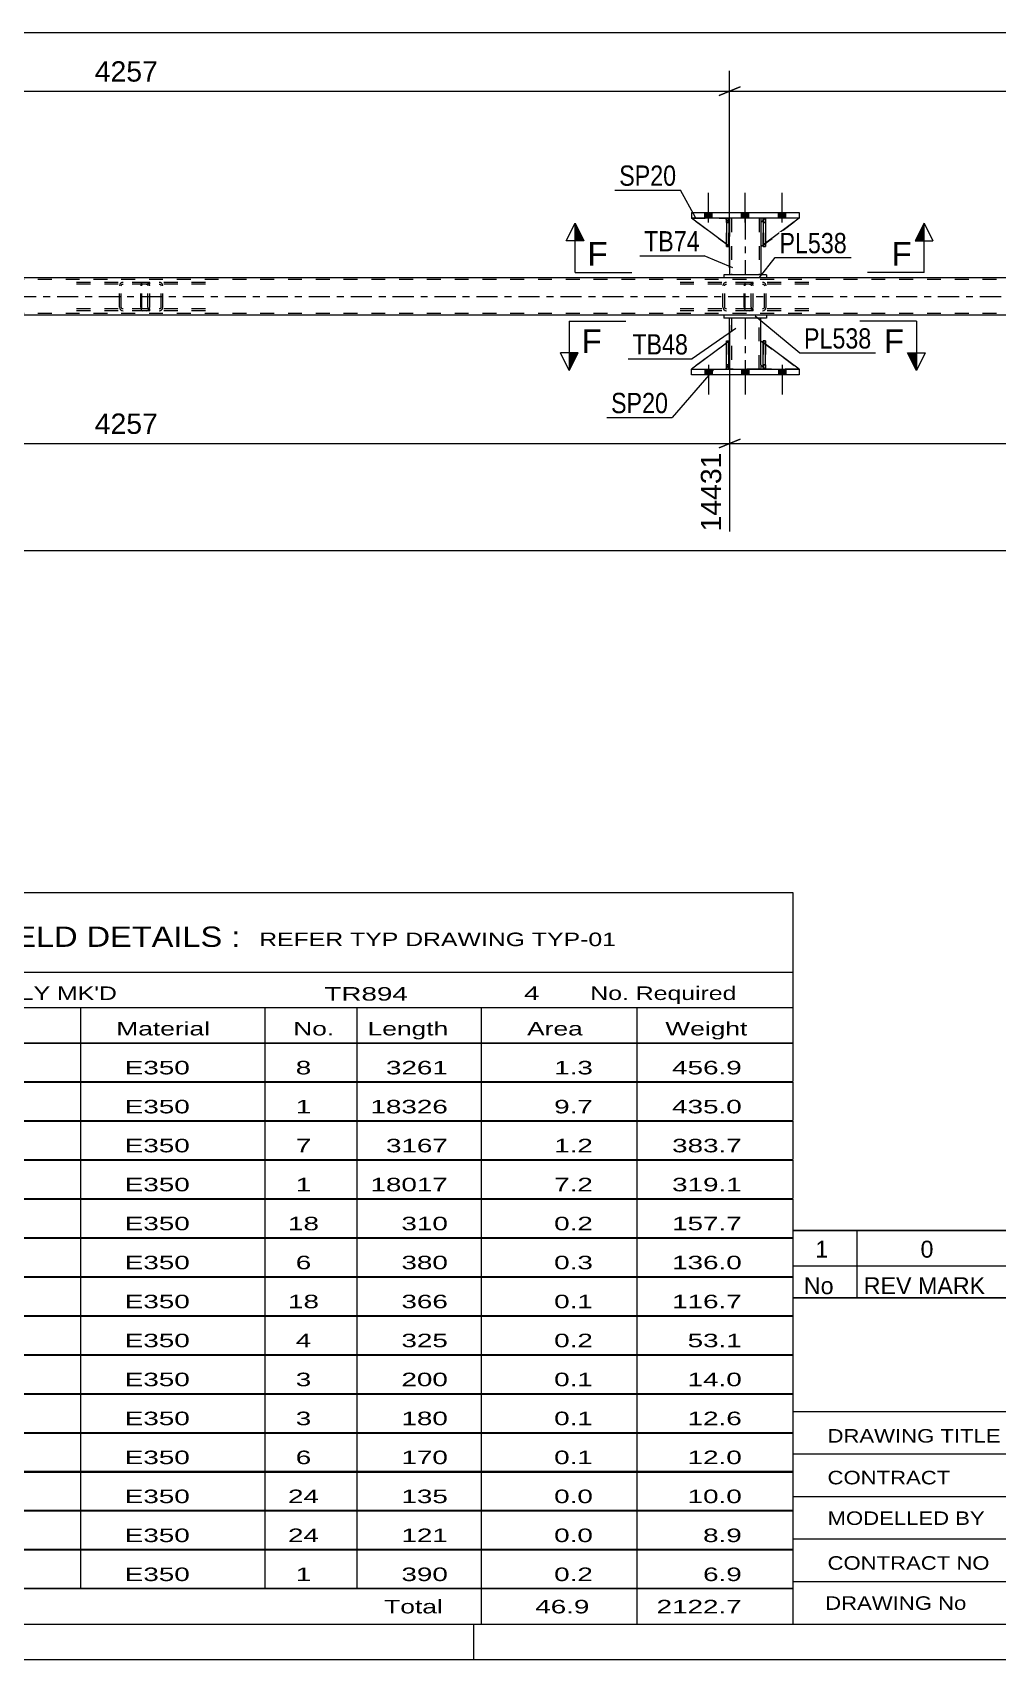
# Model space of a CAD drawing. Header units: millimetres. Extents: x -47 to 794, y -421 to 173.
# Drawn here: x 521.2 to 657.4, y -420.6 to -191 of the extents above; entities that cross this region are included whole.
import ezdxf

# ---------------------------------------------------------------- set-up
doc = ezdxf.new("R2010")
doc.units = ezdxf.units.MM
doc.linetypes.add('DXK_LINE_DOT2', pattern=[3.9198, 1.9599, -1.9599])
doc.linetypes.add('DXK_LINE_DOT3', pattern=[5.9187, 2.979, -0.9799, 0.9799, -0.9799])
doc.styles.add('Arial', font='arial.ttf', dxfattribs={"height": 0.2})
doc.styles.add('Arial Narrow', font='ARIALN.TTF', dxfattribs={"height": 0.2})

# ---------------------------------------------------------------- blocks, each defined once
blk = doc.blocks.new('Unknown-203724041-1113')
at = {"color": 5, "linetype": 'Continuous'}
for p, q in [((-42.49, -415.6), (788.51, -415.6)), ((583.51, -420.6), (583.51, -415.6)), ((-47.49, -420.6), (793.51, -420.6))]:
    blk.add_line(p, q, dxfattribs=at)
blk = doc.blocks.new('Bolt-203724041-5263 - 5261')
at = {"linetype": 'Continuous'}
for points in [[(616.07, -239.31), (617.11, -239.31), (617.11, -238.51), (616.07, -238.51)], [(616.07, -239.31), (617.11, -239.31), (617.11, -238.51), (616.07, -238.51)], [(616.07, -239.31), (617.11, -239.31), (617.11, -238.51), (616.07, -238.51)], [(621.27, -239.31), (622.31, -239.31), (622.31, -238.51), (621.27, -238.51)], [(621.27, -239.31), (622.31, -239.31), (622.31, -238.51), (621.27, -238.51)], [(626.47, -239.31), (627.51, -239.31), (627.51, -238.51), (626.47, -238.51)], [(626.47, -239.31), (627.51, -239.31), (627.51, -238.51), (626.47, -238.51)], [(626.47, -239.31), (627.51, -239.31), (627.51, -238.51), (626.47, -238.51)]]:
    blk.add_hatch(color=1, dxfattribs=at).paths.add_polyline_path(points)
at = {"color": 1, "linetype": 'Continuous'}
for p, q in [((616.07, -238.51), (616.07, -239.31)), ((616.07, -238.51), (616.07, -239.31)), ((616.07, -238.51), (616.07, -239.31)), ((616.59, -237.91), (616.59, -242.11)), ((616.59, -237.91), (616.59, -242.11)), ((616.59, -237.91), (616.59, -242.11)), ((617.11, -238.51), (617.11, -239.31)), ((617.11, -238.51), (617.11, -239.31)), ((617.11, -238.51), (617.11, -239.31)), ((621.27, -238.51), (621.27, -239.31)), ((621.27, -238.51), (621.27, -239.31)), ((621.79, -237.91), (621.79, -242.11)), ((621.79, -237.91), (621.79, -242.11)), ((622.31, -238.51), (622.31, -239.31)), ((622.31, -238.51), (622.31, -239.31)), ((626.47, -238.51), (626.47, -239.31)), ((626.47, -238.51), (626.47, -239.31)), ((626.47, -238.51), (626.47, -239.31)), ((626.99, -237.91), (626.99, -242.11)), ((626.99, -237.91), (626.99, -242.11)), ((626.99, -237.91), (626.99, -242.11)), ((627.51, -238.51), (627.51, -239.31)), ((627.51, -238.51), (627.51, -239.31)), ((627.51, -238.51), (627.51, -239.31))]:
    blk.add_line(p, q, dxfattribs=at)
blk = doc.blocks.new('Part-203724041-5376 - 5261')
at = {"color": 2, "linetype": 'Continuous'}
for p, q in [((619.59, -234.51), (619.59, -231.31)), ((623.99, -234.51), (623.99, -231.31)), ((619.59, -238.51), (619.59, -237.91)), ((623.99, -237.91), (623.99, -238.51))]:
    blk.add_line(p, q, dxfattribs=at)
at = {"color": 7, "linetype": 'DXK_LINE_DOT2'}
for p, q in [((623.99, -231.31), (619.59, -231.31)), ((619.83, -231.31), (619.83, -238.51)), ((623.75, -238.51), (623.75, -231.31)), ((619.59, -237.91), (619.59, -234.51)), ((623.99, -237.91), (623.99, -234.51)), ((623.99, -238.51), (619.59, -238.51))]:
    blk.add_line(p, q, dxfattribs=at)
at = {"color": 7, "linetype": 'DXK_LINE_DOT3'}
blk.add_line((621.79, -231.31), (621.79, -238.51), dxfattribs=at)
blk = doc.blocks.new('Part-203724041-5428 - 5261')
at = {"color": 7, "linetype": 'DXK_LINE_DOT2'}
for p, q in [((624.66, -234.51), (624.34, -234.51)), ((624.34, -237.91), (624.34, -234.51)), ((624.34, -234.51), (624.34, -238.51)), ((624.66, -234.51), (624.66, -237.91)), ((624.66, -238.51), (624.66, -234.51)), ((624.66, -237.91), (624.34, -237.91)), ((624.34, -238.51), (624.34, -237.91)), ((624.66, -238.51), (624.34, -238.51)), ((624.66, -237.91), (624.66, -238.51)), ((624.66, -238.51), (624.66, -238.51))]:
    blk.add_line(p, q, dxfattribs=at)
blk = doc.blocks.new('Part-203724041-5377 - 5261')
at = {"color": 2, "linetype": 'Continuous'}
for p, q in [((619.14, -238.51), (619.14, -234.51)), ((619.14, -234.51), (619.46, -234.51)), ((619.46, -238.51), (619.46, -234.51)), ((619.14, -238.51), (619.14, -238.51)), ((619.46, -238.51), (619.14, -238.51))]:
    blk.add_line(p, q, dxfattribs=at)
at = {"color": 7, "linetype": 'DXK_LINE_DOT2'}
for p, q in [((619.14, -234.51), (619.14, -237.91)), ((619.46, -237.91), (619.46, -234.51)), ((619.14, -237.91), (619.14, -238.51)), ((619.14, -237.91), (619.46, -237.91)), ((619.14, -238.51), (619.14, -238.51)), ((619.14, -238.51), (619.14, -238.51)), ((619.46, -238.51), (619.46, -237.91)), ((619.46, -238.51), (619.46, -238.51))]:
    blk.add_line(p, q, dxfattribs=at)
blk = doc.blocks.new('Part-203724041-5502 - 5261')
at = {"color": 7, "linetype": 'DXK_LINE_DOT2'}
for p, q in [((624.34, -217.83), (624.34, -217.23)), ((624.34, -217.23), (624.34, -217.23)), ((624.34, -217.23), (624.34, -221.23)), ((624.34, -217.23), (624.66, -217.23)), ((624.34, -221.23), (624.34, -217.83)), ((624.34, -217.83), (624.66, -217.83)), ((624.66, -217.23), (624.66, -217.83)), ((624.66, -221.23), (624.66, -217.23)), ((624.66, -217.83), (624.66, -221.23)), ((624.34, -221.23), (624.66, -221.23))]:
    blk.add_line(p, q, dxfattribs=at)
blk = doc.blocks.new('Part-203724041-5378 - 5261')
at = {"color": 2, "linetype": 'Continuous'}
for p, q in [((624.34, -238.51), (624.34, -234.51)), ((624.34, -234.51), (624.66, -234.51)), ((624.66, -238.51), (624.66, -234.51)), ((624.34, -238.51), (624.34, -238.51)), ((624.66, -238.51), (624.34, -238.51))]:
    blk.add_line(p, q, dxfattribs=at)
at = {"color": 7, "linetype": 'DXK_LINE_DOT2'}
for p, q in [((624.34, -234.51), (624.34, -237.91)), ((624.66, -237.91), (624.66, -234.51)), ((624.34, -237.91), (624.34, -238.51)), ((624.34, -237.91), (624.66, -237.91)), ((624.34, -238.51), (624.34, -238.51)), ((624.34, -238.51), (624.34, -238.51)), ((624.66, -238.51), (624.66, -237.91)), ((624.66, -238.51), (624.66, -238.51))]:
    blk.add_line(p, q, dxfattribs=at)
blk = doc.blocks.new('Part-203724041-5397 - 5261')
at = {"color": 2, "linetype": 'Continuous'}
for p, q in [((614.19, -216.43), (614.19, -217.23)), ((614.19, -216.43), (629.39, -216.43)), ((629.39, -217.23), (614.19, -217.23)), ((629.39, -216.43), (629.39, -217.23))]:
    blk.add_line(p, q, dxfattribs=at)
blk = doc.blocks.new('Part-203724041-5450 - 5261')
at = {"color": 7, "linetype": 'DXK_LINE_DOT2'}
for p, q in [((619.59, -234.51), (614.19, -238.51)), ((619.59, -237.91), (619.59, -234.51)), ((619.59, -234.51), (619.59, -237.91)), ((614.19, -238.51), (618.99, -238.51)), ((618.99, -238.51), (619.59, -237.91)), ((619.59, -237.91), (618.99, -238.51)), ((619.59, -237.91), (619.59, -237.91))]:
    blk.add_line(p, q, dxfattribs=at)
blk = doc.blocks.new('Part-203724041-5332 - 5261')
at = {"color": 7, "linetype": 'DXK_LINE_DOT2'}
for p, q in [((536.52, -226.57), (536.5, -226.75)), ((536.5, -229.79), (536.5, -226.75)), ((536.58, -226.41), (536.52, -226.57)), ((536.67, -226.31), (536.58, -226.41)), ((536.63, -226.75), (536.64, -226.66)), ((536.63, -229.79), (536.63, -226.75)), ((536.64, -226.66), (536.67, -226.58)), ((536.77, -226.27), (536.67, -226.31)), ((536.67, -226.58), (536.72, -226.53)), ((536.72, -226.53), (536.77, -226.51)), ((545.63, -226.27), (536.77, -226.27)), ((545.63, -226.51), (536.77, -226.51)), ((537.76, -226.51), (537.76, -226.27)), ((539.3, -226.31), (539.1, -226.27)), ((539.1, -226.51), (539.2, -226.53)), ((539.2, -226.53), (539.28, -226.58)), ((539.28, -226.58), (539.34, -226.66)), ((539.34, -226.66), (539.36, -226.75)), ((539.36, -229.79), (539.36, -226.75)), ((539.61, -226.75), (539.57, -226.57)), ((539.61, -229.79), (539.61, -226.75)), ((536.5, -229.79), (536.52, -229.97)), ((536.52, -229.97), (536.58, -230.13)), ((536.58, -230.13), (536.67, -230.23)), ((536.64, -229.88), (536.63, -229.79)), ((536.67, -229.96), (536.64, -229.88)), ((536.72, -230.01), (536.67, -229.96)), ((536.67, -230.23), (536.77, -230.27)), ((536.77, -230.03), (536.72, -230.01)), ((545.63, -230.03), (536.77, -230.03)), ((545.63, -230.27), (536.77, -230.27)), ((537.76, -230.27), (537.76, -230.03)), ((539.2, -230.01), (539.1, -230.03)), ((539.1, -230.27), (539.3, -230.23)), ((539.28, -229.96), (539.2, -230.01)), ((539.34, -229.88), (539.28, -229.96)), ((539.36, -229.79), (539.34, -229.88)), ((539.57, -229.97), (539.61, -229.79))]:
    blk.add_line(p, q, dxfattribs=at)
for centre, start, end in [((539.12, -226.77), 23.8494, 68.8059), ((539.12, -229.77), 291.1941, 336.1506)]:
    blk.add_arc(centre, 0.492, start, end, dxfattribs=at)
blk = doc.blocks.new('Part-203724041-5333 - 5261')
at = {"color": 7, "linetype": 'DXK_LINE_DOT2'}
for p, q in [((621.65, -226.57), (621.63, -226.75)), ((621.63, -229.79), (621.63, -226.75)), ((621.71, -226.41), (621.65, -226.57)), ((621.8, -226.31), (621.71, -226.41)), ((621.77, -226.75), (621.78, -226.66)), ((621.77, -229.79), (621.77, -226.75)), ((621.78, -226.66), (621.81, -226.58)), ((621.9, -226.27), (621.8, -226.31)), ((621.81, -226.58), (621.85, -226.53)), ((621.85, -226.53), (621.9, -226.51)), ((630.76, -226.27), (621.9, -226.27)), ((630.76, -226.51), (621.9, -226.51)), ((622.9, -226.51), (622.9, -226.27)), ((624.43, -226.31), (624.24, -226.27)), ((624.24, -226.51), (624.33, -226.53)), ((624.33, -226.53), (624.42, -226.58)), ((624.42, -226.58), (624.47, -226.66)), ((624.47, -226.66), (624.49, -226.75)), ((624.49, -229.79), (624.49, -226.75)), ((624.74, -226.75), (624.7, -226.57)), ((624.74, -229.79), (624.74, -226.75)), ((621.63, -229.79), (621.65, -229.97)), ((621.65, -229.97), (621.71, -230.13)), ((621.71, -230.13), (621.8, -230.23)), ((621.78, -229.88), (621.77, -229.79)), ((621.81, -229.96), (621.78, -229.88)), ((621.8, -230.23), (621.9, -230.27)), ((621.85, -230.01), (621.81, -229.96)), ((621.9, -230.03), (621.85, -230.01)), ((630.76, -230.03), (621.9, -230.03)), ((630.76, -230.27), (621.9, -230.27)), ((622.9, -230.27), (622.9, -230.03)), ((624.33, -230.01), (624.24, -230.03)), ((624.24, -230.27), (624.43, -230.23)), ((624.42, -229.96), (624.33, -230.01)), ((624.47, -229.88), (624.42, -229.96)), ((624.49, -229.79), (624.47, -229.88)), ((624.7, -229.97), (624.74, -229.79))]:
    blk.add_line(p, q, dxfattribs=at)
for centre, start, end in [((624.25, -226.77), 23.8494, 68.8059), ((624.25, -229.77), 291.1941, 336.1506)]:
    blk.add_arc(centre, 0.492, start, end, dxfattribs=at)
blk = doc.blocks.new('Part-203724041-5338 - 5261')
at = {"color": 7, "linetype": 'DXK_LINE_DOT2'}
for p, q in [((622.39, -226.27), (611.53, -226.27)), ((622.39, -226.51), (611.53, -226.51)), ((618.68, -226.57), (618.64, -226.75)), ((618.64, -229.79), (618.64, -226.75)), ((618.89, -226.75), (618.91, -226.66)), ((618.89, -229.79), (618.89, -226.75)), ((618.91, -226.66), (618.97, -226.58)), ((619.15, -226.27), (618.95, -226.31)), ((618.97, -226.58), (619.05, -226.53)), ((619.05, -226.53), (619.15, -226.51)), ((622.58, -226.31), (622.39, -226.27)), ((622.39, -226.51), (622.48, -226.53)), ((622.48, -226.53), (622.57, -226.58)), ((622.57, -226.58), (622.62, -226.66)), ((622.62, -226.66), (622.64, -226.75)), ((622.64, -229.79), (622.64, -226.75)), ((622.9, -226.75), (622.86, -226.57)), ((622.9, -229.79), (622.9, -226.75)), ((622.39, -230.03), (611.53, -230.03)), ((622.39, -230.27), (611.53, -230.27)), ((618.64, -229.79), (618.68, -229.97)), ((618.91, -229.88), (618.89, -229.79)), ((618.97, -229.96), (618.91, -229.88)), ((618.95, -230.23), (619.15, -230.27)), ((619.05, -230.01), (618.97, -229.96)), ((619.15, -230.03), (619.05, -230.01)), ((622.48, -230.01), (622.39, -230.03)), ((622.39, -230.27), (622.58, -230.23)), ((622.57, -229.96), (622.48, -230.01)), ((622.62, -229.88), (622.57, -229.96)), ((622.64, -229.79), (622.62, -229.88)), ((622.86, -229.97), (622.9, -229.79))]:
    blk.add_line(p, q, dxfattribs=at)
for centre, start, end in [((619.13, -226.77), 110.7583, 155.6801), ((622.4, -226.77), 24.3199, 69.2417), ((619.13, -229.77), 204.3199, 249.2417), ((622.4, -229.77), 290.7583, 335.6801)]:
    blk.add_arc(centre, 0.496, start, end, dxfattribs=at)
blk = doc.blocks.new('Part-203724041-5339 - 5261')
at = {"color": 7, "linetype": 'DXK_LINE_DOT2'}
for p, q in [((537.25, -226.27), (526.4, -226.27)), ((537.25, -226.51), (526.4, -226.51)), ((533.54, -226.57), (533.51, -226.75)), ((533.51, -229.79), (533.51, -226.75)), ((533.76, -226.75), (533.78, -226.66)), ((533.76, -229.79), (533.76, -226.75)), ((533.78, -226.66), (533.84, -226.58)), ((534.02, -226.27), (533.82, -226.31)), ((533.84, -226.58), (533.92, -226.53)), ((533.92, -226.53), (534.02, -226.51)), ((537.45, -226.31), (537.25, -226.27)), ((537.25, -226.51), (537.35, -226.53)), ((537.35, -226.53), (537.43, -226.58)), ((537.43, -226.58), (537.49, -226.66)), ((537.49, -226.66), (537.51, -226.75)), ((537.51, -229.79), (537.51, -226.75)), ((537.76, -226.75), (537.72, -226.57)), ((537.76, -229.79), (537.76, -226.75)), ((537.25, -230.03), (526.4, -230.03)), ((537.25, -230.27), (526.4, -230.27)), ((533.51, -229.79), (533.54, -229.97)), ((533.78, -229.88), (533.76, -229.79)), ((533.84, -229.96), (533.78, -229.88)), ((533.82, -230.23), (534.02, -230.27)), ((533.92, -230.01), (533.84, -229.96)), ((534.02, -230.03), (533.92, -230.01)), ((537.35, -230.01), (537.25, -230.03)), ((537.25, -230.27), (537.45, -230.23)), ((537.43, -229.96), (537.35, -230.01)), ((537.49, -229.88), (537.43, -229.96)), ((537.51, -229.79), (537.49, -229.88)), ((537.72, -229.97), (537.76, -229.79))]:
    blk.add_line(p, q, dxfattribs=at)
for centre, start, end in [((534, -226.77), 110.7583, 155.6801), ((537.27, -226.77), 24.3199, 69.2417), ((534, -229.77), 204.3199, 249.2417), ((537.27, -229.77), 290.7583, 335.6801)]:
    blk.add_arc(centre, 0.496, start, end, dxfattribs=at)
blk = doc.blocks.new('Part-203724041-5413 - 5261')
at = {"color": 2, "linetype": 'Continuous'}
for p, q in [((624.79, -230.91), (618.79, -230.91)), ((618.79, -230.91), (618.79, -231.31)), ((624.79, -231.31), (618.79, -231.31)), ((624.79, -230.91), (624.79, -231.31))]:
    blk.add_line(p, q, dxfattribs=at)
blk = doc.blocks.new('Part-203724041-5392 - 5261')
at = {"color": 2, "linetype": 'Continuous'}
for p, q in [((614.19, -239.31), (614.19, -238.51)), ((614.19, -238.51), (629.39, -238.51)), ((629.39, -238.51), (629.39, -239.31)), ((629.39, -239.31), (614.19, -239.31))]:
    blk.add_line(p, q, dxfattribs=at)
blk = doc.blocks.new('Part-203724041-5427 - 5261')
at = {"color": 7, "linetype": 'DXK_LINE_DOT2'}
for p, q in [((619.14, -234.51), (619.46, -234.51)), ((619.14, -237.91), (619.14, -234.51)), ((619.14, -234.51), (619.14, -238.51)), ((619.46, -234.51), (619.46, -237.91)), ((619.46, -238.51), (619.46, -234.6)), ((619.46, -237.91), (619.14, -237.91)), ((619.14, -238.51), (619.14, -237.91)), ((619.46, -238.51), (619.14, -238.51)), ((619.46, -237.91), (619.46, -238.51)), ((619.46, -238.51), (619.46, -238.51))]:
    blk.add_line(p, q, dxfattribs=at)
blk = doc.blocks.new('Part-203724041-5429 - 5261')
at = {"color": 2, "linetype": 'Continuous'}
for p, q in [((619.14, -234.84), (614.19, -238.51)), ((619.59, -234.51), (619.46, -234.6)), ((619.59, -237.91), (619.59, -234.51)), ((619.14, -238.36), (618.99, -238.51)), ((619.59, -237.91), (619.46, -238.04)), ((619.59, -237.91), (619.59, -237.91))]:
    blk.add_line(p, q, dxfattribs=at)
at = {"color": 7, "linetype": 'DXK_LINE_DOT2'}
for p, q in [((619.46, -234.6), (619.14, -234.84)), ((619.59, -237.91), (619.59, -234.51)), ((614.19, -238.51), (614.19, -238.51)), ((614.19, -238.51), (618.99, -238.51)), ((619.59, -237.91), (618.99, -238.51)), ((619.46, -238.04), (619.14, -238.36))]:
    blk.add_line(p, q, dxfattribs=at)
blk = doc.blocks.new('Part-203724041-5451 - 5261')
at = {"color": 2, "linetype": 'Continuous'}
for p, q in [((623.99, -237.91), (623.99, -234.51)), ((623.99, -234.51), (624.34, -234.77)), ((629.39, -238.51), (624.66, -235.01)), ((624.34, -238.26), (623.99, -237.91))]:
    blk.add_line(p, q, dxfattribs=at)
at = {"color": 7, "linetype": 'DXK_LINE_DOT2'}
for p, q in [((624.66, -235.01), (624.34, -234.77)), ((624.34, -238.26), (624.59, -238.51)), ((624.59, -238.51), (629.39, -238.51))]:
    blk.add_line(p, q, dxfattribs=at)
blk = doc.blocks.new('Part-203724041-5452 - 5261')
at = {"color": 7, "linetype": 'DXK_LINE_DOT2'}
for p, q in [((623.99, -237.91), (623.99, -234.51)), ((623.99, -234.51), (629.39, -238.51)), ((624.59, -238.51), (623.99, -237.91)), ((629.39, -238.51), (624.59, -238.51))]:
    blk.add_line(p, q, dxfattribs=at)
blk = doc.blocks.new('Part-203724041-5463 - 5261')
at = {"color": 7, "linetype": 'DXK_LINE_DOT2'}
for p, q in [((619.59, -221.23), (614.19, -217.23)), ((614.19, -217.23), (618.99, -217.23)), ((618.99, -217.23), (619.59, -217.83)), ((619.59, -217.83), (618.99, -217.23)), ((619.59, -217.83), (619.59, -221.23)), ((619.59, -217.83), (619.59, -217.83)), ((619.59, -217.83), (619.59, -221.23))]:
    blk.add_line(p, q, dxfattribs=at)
blk = doc.blocks.new('Part-203724041-5464 - 5261')
at = {"color": 2, "linetype": 'Continuous'}
for p, q in [((624.34, -217.48), (623.99, -217.83)), ((623.99, -217.83), (623.99, -221.23)), ((629.39, -217.23), (624.66, -220.73)), ((623.99, -221.23), (624.34, -220.97))]:
    blk.add_line(p, q, dxfattribs=at)
at = {"color": 7, "linetype": 'DXK_LINE_DOT2'}
for p, q in [((624.59, -217.23), (624.34, -217.48)), ((629.39, -217.23), (624.59, -217.23)), ((629.39, -217.23), (629.39, -217.23)), ((629.39, -217.23), (629.39, -217.23)), ((624.66, -220.73), (624.34, -220.97))]:
    blk.add_line(p, q, dxfattribs=at)
blk = doc.blocks.new('Part-203724041-5465 - 5261')
at = {"color": 7, "linetype": 'DXK_LINE_DOT2'}
for p, q in [((624.59, -217.23), (623.99, -217.83)), ((623.99, -221.23), (629.39, -217.23)), ((623.99, -217.83), (623.99, -221.23)), ((629.39, -217.23), (624.59, -217.23))]:
    blk.add_line(p, q, dxfattribs=at)
blk = doc.blocks.new('Part-203724041-5473 - 5261')
at = {"color": 2, "linetype": 'Continuous'}
for p, q in [((619.59, -217.23), (619.59, -217.83)), ((623.99, -217.23), (623.99, -217.83)), ((619.59, -221.23), (619.59, -225.23)), ((623.99, -221.23), (623.99, -225.23))]:
    blk.add_line(p, q, dxfattribs=at)
at = {"color": 7, "linetype": 'DXK_LINE_DOT2'}
for p, q in [((623.99, -217.23), (619.59, -217.23)), ((619.59, -217.83), (619.59, -221.23)), ((619.83, -217.23), (619.83, -225.23)), ((623.75, -217.23), (623.75, -225.23)), ((623.99, -217.83), (623.99, -221.23)), ((623.99, -225.23), (619.59, -225.23))]:
    blk.add_line(p, q, dxfattribs=at)
at = {"color": 7, "linetype": 'DXK_LINE_DOT3'}
blk.add_line((621.79, -217.23), (621.79, -225.23), dxfattribs=at)
blk = doc.blocks.new('Part-203724041-5474 - 5261')
at = {"color": 2, "linetype": 'Continuous'}
for p, q in [((619.46, -217.23), (619.14, -217.23)), ((619.14, -217.23), (619.14, -221.23)), ((619.46, -217.23), (619.46, -217.23)), ((619.46, -217.23), (619.46, -221.23)), ((619.46, -221.23), (619.14, -221.23))]:
    blk.add_line(p, q, dxfattribs=at)
at = {"color": 7, "linetype": 'DXK_LINE_DOT2'}
for p, q in [((619.14, -217.23), (619.14, -217.83)), ((619.14, -217.23), (619.14, -217.23)), ((619.46, -217.83), (619.14, -217.83)), ((619.14, -217.83), (619.14, -221.23)), ((619.46, -217.83), (619.46, -217.23)), ((619.46, -217.23), (619.46, -217.23)), ((619.46, -221.23), (619.46, -217.83))]:
    blk.add_line(p, q, dxfattribs=at)
blk = doc.blocks.new('Part-203724041-5475 - 5261')
at = {"color": 2, "linetype": 'Continuous'}
for p, q in [((624.66, -217.23), (624.34, -217.23)), ((624.34, -217.23), (624.34, -221.23)), ((624.66, -217.23), (624.66, -217.23)), ((624.66, -217.23), (624.66, -221.23)), ((624.66, -221.23), (624.34, -221.23))]:
    blk.add_line(p, q, dxfattribs=at)
at = {"color": 7, "linetype": 'DXK_LINE_DOT2'}
for p, q in [((624.34, -217.23), (624.34, -217.83)), ((624.34, -217.23), (624.34, -217.23)), ((624.66, -217.83), (624.34, -217.83)), ((624.34, -217.83), (624.34, -221.23)), ((624.66, -217.83), (624.66, -217.23)), ((624.66, -217.23), (624.66, -217.23)), ((624.66, -221.23), (624.66, -217.83))]:
    blk.add_line(p, q, dxfattribs=at)
blk = doc.blocks.new('Part-203724041-5494 - 5261')
at = {"color": 2, "linetype": 'Continuous'}
for p, q in [((618.79, -225.63), (57.11, -225.63)), ((716.03, -225.63), (624.79, -225.63)), ((618.79, -230.91), (454.52, -230.91)), ((716.03, -230.91), (624.79, -230.91))]:
    blk.add_line(p, q, dxfattribs=at)
at = {"color": 7, "linetype": 'DXK_LINE_DOT2'}
for p, q in [((716.03, -225.87), (57.11, -225.87)), ((624.79, -225.63), (618.79, -225.63)), ((716.03, -230.67), (57.11, -230.67)), ((624.79, -230.91), (618.79, -230.91))]:
    blk.add_line(p, q, dxfattribs=at)
at = {"color": 7, "linetype": 'DXK_LINE_DOT3'}
blk.add_line((57.11, -228.27), (716.03, -228.27), dxfattribs=at)
blk = doc.blocks.new('Part-203724041-5499 - 5261')
at = {"color": 2, "linetype": 'Continuous'}
for p, q in [((624.79, -225.23), (618.79, -225.23)), ((618.79, -225.23), (618.79, -225.63)), ((624.79, -225.63), (618.79, -225.63)), ((624.79, -225.23), (624.79, -225.63))]:
    blk.add_line(p, q, dxfattribs=at)
blk = doc.blocks.new('Part-203724041-5501 - 5261')
at = {"color": 7, "linetype": 'DXK_LINE_DOT2'}
for p, q in [((619.14, -217.83), (619.14, -217.23)), ((619.14, -217.23), (619.14, -217.23)), ((619.14, -217.23), (619.14, -221.23)), ((619.14, -217.23), (619.46, -217.23)), ((619.14, -221.23), (619.14, -217.83)), ((619.14, -217.83), (619.46, -217.83)), ((619.46, -217.23), (619.46, -217.83)), ((619.46, -221.23), (619.46, -217.23)), ((619.46, -217.83), (619.46, -221.23)), ((619.14, -221.23), (619.46, -221.23))]:
    blk.add_line(p, q, dxfattribs=at)
blk = doc.blocks.new('Part-203724041-5503 - 5261')
at = {"color": 2, "linetype": 'Continuous'}
for p, q in [((619.14, -220.9), (614.19, -217.23)), ((619.14, -217.38), (618.99, -217.23)), ((619.59, -217.83), (619.46, -217.7)), ((619.59, -217.83), (619.59, -217.83)), ((619.59, -221.23), (619.59, -217.83)), ((619.46, -221.14), (619.59, -221.23)), ((619.59, -221.23), (619.59, -221.23))]:
    blk.add_line(p, q, dxfattribs=at)
at = {"color": 7, "linetype": 'DXK_LINE_DOT2'}
for p, q in [((618.99, -217.23), (614.19, -217.23)), ((614.19, -217.23), (614.19, -217.23)), ((618.99, -217.23), (619.59, -217.83)), ((619.46, -217.7), (619.14, -217.38)), ((619.59, -217.83), (619.59, -221.23)), ((619.46, -221.14), (619.14, -220.9))]:
    blk.add_line(p, q, dxfattribs=at)
blk = doc.blocks.new('Bolt-203724041-5520 - 5261')
at = {"linetype": 'Continuous'}
for points in [[(617.11, -216.43), (616.07, -216.43), (616.07, -217.23), (617.11, -217.23)], [(617.11, -216.43), (616.07, -216.43), (616.07, -217.23), (617.11, -217.23)], [(617.11, -216.43), (616.07, -216.43), (616.07, -217.23), (617.11, -217.23)], [(622.31, -216.43), (621.27, -216.43), (621.27, -217.23), (622.31, -217.23)], [(622.31, -216.43), (621.27, -216.43), (621.27, -217.23), (622.31, -217.23)], [(627.51, -216.43), (626.47, -216.43), (626.47, -217.23), (627.51, -217.23)], [(627.51, -216.43), (626.47, -216.43), (626.47, -217.23), (627.51, -217.23)], [(627.51, -216.43), (626.47, -216.43), (626.47, -217.23), (627.51, -217.23)]]:
    blk.add_hatch(color=1, dxfattribs=at).paths.add_polyline_path(points)
at = {"color": 1, "linetype": 'Continuous'}
for p, q in [((616.59, -217.83), (616.59, -213.63)), ((616.59, -217.83), (616.59, -213.63)), ((616.59, -217.83), (616.59, -213.63)), ((621.79, -217.83), (621.79, -213.63)), ((621.79, -217.83), (621.79, -213.63)), ((626.99, -217.83), (626.99, -213.63)), ((626.99, -217.83), (626.99, -213.63)), ((626.99, -217.83), (626.99, -213.63)), ((616.07, -217.23), (616.07, -216.43)), ((616.07, -217.23), (616.07, -216.43)), ((616.07, -217.23), (616.07, -216.43)), ((617.11, -217.23), (617.11, -216.43)), ((617.11, -217.23), (617.11, -216.43)), ((617.11, -217.23), (617.11, -216.43)), ((621.27, -217.23), (621.27, -216.43)), ((621.27, -217.23), (621.27, -216.43)), ((622.31, -217.23), (622.31, -216.43)), ((622.31, -217.23), (622.31, -216.43)), ((626.47, -217.23), (626.47, -216.43)), ((626.47, -217.23), (626.47, -216.43)), ((626.47, -217.23), (626.47, -216.43)), ((627.51, -217.23), (627.51, -216.43)), ((627.51, -217.23), (627.51, -216.43)), ((627.51, -217.23), (627.51, -216.43))]:
    blk.add_line(p, q, dxfattribs=at)
blk = doc.blocks.new('StraightDimension-203724041-5585 - 5261')
at = {"color": 7, "linetype": 'Continuous'}
for p, q in [((619.59, -224.23), (619.59, -196.44)), ((724.65, -224.63), (724.65, -196.44)), ((621.09, -198.69), (618.09, -199.89)), ((619.59, -199.29), (724.65, -199.29)), ((723.15, -199.89), (726.15, -198.69))]:
    blk.add_line(p, q, dxfattribs=at)
at = {"color": 0}
blk.add_wipeout([(677.17, -198.54), (677.17, -194.34), (667.07, -194.34), (667.07, -198.54)], dxfattribs=at)
at = {"color": 3, "style": 'Arial'}
blk.add_text('3896', height=2.865, dxfattribs=at).set_placement((667.67, -197.94))
blk = doc.blocks.new('StraightDimension-203724041-5595 - 5261')
at = {"color": 7, "linetype": 'Continuous'}
for p, q in [((619.59, -224.23), (619.59, -196.44)), ((449.32, -199.29), (619.59, -199.29)), ((618.09, -199.89), (621.09, -198.69))]:
    blk.add_line(p, q, dxfattribs=at)
at = {"color": 0}
blk.add_wipeout([(539.5, -198.54), (539.5, -194.34), (529.41, -194.34), (529.41, -198.54)], dxfattribs=at)
at = {"color": 3, "style": 'Arial'}
blk.add_text('4257', height=2.865, dxfattribs=at).set_placement((530.01, -197.94))
blk = doc.blocks.new('StraightDimension-203724041-5629 - 5261')
at = {"color": 7, "linetype": 'Continuous'}
for p, q in [((619.59, -232.31), (619.59, -261.42)), ((724.65, -231.89), (724.65, -261.42)), ((621.09, -248.4), (618.09, -249.6)), ((619.59, -249), (724.65, -249)), ((723.15, -249.6), (726.15, -248.4))]:
    blk.add_line(p, q, dxfattribs=at)
at = {"color": 0}
blk.add_wipeout([(677.17, -248.25), (677.17, -244.05), (667.07, -244.05), (667.07, -248.25)], dxfattribs=at)
at = {"color": 0, "linetype": 'Continuous'}
blk.add_wipeout([(724.05, -249.7), (719.85, -249.7), (719.85, -262.02), (724.05, -262.02)], dxfattribs=at)
at = {"color": 3, "style": 'Arial'}
blk.add_text('3896', height=2.865, dxfattribs=at).set_placement((667.67, -247.65))
at = {"color": 3, "linetype": 'Continuous', "style": 'Arial'}
blk.add_text('18326', height=2.865, rotation=90.0002, dxfattribs=at).set_placement((723.45, -261.42))
blk = doc.blocks.new('StraightDimension-203724041-5642 - 5261')
at = {"color": 7, "linetype": 'Continuous'}
for p, q in [((619.59, -232.31), (619.59, -261.42)), ((449.32, -249), (619.59, -249)), ((618.09, -249.6), (621.09, -248.4))]:
    blk.add_line(p, q, dxfattribs=at)
at = {"color": 0}
blk.add_wipeout([(539.5, -248.25), (539.5, -244.05), (529.41, -244.05), (529.41, -248.25)], dxfattribs=at)
at = {"color": 0, "linetype": 'Continuous'}
blk.add_wipeout([(618.99, -249.7), (614.79, -249.7), (614.79, -262.02), (618.99, -262.02)], dxfattribs=at)
at = {"color": 3, "style": 'Arial'}
blk.add_text('4257', height=2.865, dxfattribs=at).set_placement((530.01, -247.65))
at = {"color": 3, "linetype": 'Continuous', "style": 'Arial'}
blk.add_text('14431', height=2.865, rotation=90.0002, dxfattribs=at).set_placement((618.39, -261.42))
blk = doc.blocks.new('StraightDimension-203724041-5733 - 5261')
at = {"color": 7, "linetype": 'Continuous'}
blk.add_line((48.49, -264.1), (725.29, -264.1), dxfattribs=at)
blk = doc.blocks.new('StraightDimension-203724041-9757 - 5261')
at = {"color": 7, "linetype": 'Continuous'}
blk.add_line((48.49, -191.02), (724.65, -191.02), dxfattribs=at)
blk = doc.blocks.new('Unknown-203724041-12049')
at = {"color": 7, "linetype": 'Continuous'}
for p, q in [((628.51, -369.55), (628.51, -415.6)), ((628.51, -369.55), (788.51, -369.55)), ((628.51, -385.6), (788.51, -385.6)), ((628.51, -391.6), (788.51, -391.6)), ((628.51, -397.6), (788.51, -397.6)), ((628.51, -403.6), (788.51, -403.6)), ((628.51, -409.6), (770.51, -409.6)), ((628.51, -415.6), (788.51, -415.6))]:
    blk.add_line(p, q, dxfattribs=at)
at = {"color": 7, "style": 'Arial Narrow', "width": 1.425378}
for s, height, p in [('DRAWING TITLE', 1.9089, (633.4, -390)), ('CONTRACT', 1.909, (633.4, -395.89)), ('MODELLED BY', 1.9089, (633.4, -401.62)), ('CONTRACT NO', 1.9089, (633.4, -407.94)), ('DRAWING No', 1.909, (633.07, -413.6))]:
    blk.add_text(s, height=height, dxfattribs=at).set_placement(p)
blk = doc.blocks.new('Unknown-203724041-12050')
at = {"color": 7, "linetype": 'Continuous'}
for p, q in [((468.51, -312.35), (628.51, -312.35)), ((628.51, -312.35), (628.51, -323.6)), ((468.51, -323.6), (628.51, -323.6)), ((628.51, -323.6), (628.51, -328.6)), ((468.51, -328.6), (628.51, -328.6)), ((528.01, -328.6), (528.01, -333.6)), ((554.01, -328.6), (554.01, -333.6)), ((567.01, -328.6), (567.01, -333.6)), ((584.51, -328.6), (584.51, -333.6)), ((606.51, -328.6), (606.51, -333.6)), ((628.51, -328.6), (628.51, -333.6)), ((468.51, -333.6), (628.51, -333.6)), ((468.51, -333.65), (628.51, -333.65)), ((528.01, -333.6), (528.01, -339.1)), ((554.01, -333.6), (554.01, -339.1)), ((567.01, -333.6), (567.01, -339.1)), ((584.51, -333.6), (584.51, -339.1)), ((606.51, -333.6), (606.51, -339.1)), ((628.51, -333.65), (628.51, -339.05)), ((468.51, -339.05), (628.51, -339.05)), ((468.51, -339.15), (628.51, -339.15)), ((528.01, -339.1), (528.01, -344.6)), ((554.01, -339.1), (554.01, -344.6)), ((567.01, -339.1), (567.01, -344.6)), ((584.51, -339.1), (584.51, -344.6)), ((606.51, -339.1), (606.51, -344.6)), ((628.51, -339.15), (628.51, -344.55)), ((468.51, -344.55), (628.51, -344.55)), ((468.51, -344.65), (628.51, -344.65)), ((528.01, -344.6), (528.01, -350.1)), ((554.01, -344.6), (554.01, -350.1)), ((567.01, -344.6), (567.01, -350.1)), ((584.51, -344.6), (584.51, -350.1)), ((606.51, -344.6), (606.51, -350.1)), ((628.51, -344.65), (628.51, -350.05)), ((468.51, -350.05), (628.51, -350.05)), ((468.51, -350.15), (628.51, -350.15)), ((528.01, -350.1), (528.01, -355.6)), ((554.01, -350.1), (554.01, -355.6)), ((567.01, -350.1), (567.01, -355.6)), ((584.51, -350.1), (584.51, -355.6)), ((606.51, -350.1), (606.51, -355.6)), ((628.51, -350.15), (628.51, -355.55)), ((468.51, -355.55), (628.51, -355.55)), ((468.51, -355.65), (628.51, -355.65)), ((528.01, -355.6), (528.01, -361.1)), ((554.01, -355.6), (554.01, -361.1)), ((567.01, -355.6), (567.01, -361.1)), ((584.51, -355.6), (584.51, -361.1)), ((606.51, -355.6), (606.51, -361.1)), ((628.51, -355.65), (628.51, -361.05)), ((468.51, -361.05), (628.51, -361.05)), ((468.51, -361.15), (628.51, -361.15)), ((528.01, -361.1), (528.01, -366.6)), ((554.01, -361.1), (554.01, -366.6)), ((567.01, -361.1), (567.01, -366.6)), ((584.51, -361.1), (584.51, -366.6)), ((606.51, -361.1), (606.51, -366.6)), ((628.51, -361.15), (628.51, -366.55)), ((468.51, -366.55), (628.51, -366.55)), ((468.51, -366.65), (628.51, -366.65)), ((528.01, -366.6), (528.01, -372.1)), ((554.01, -366.6), (554.01, -372.1)), ((567.01, -366.6), (567.01, -372.1)), ((584.51, -366.6), (584.51, -372.1)), ((606.51, -366.6), (606.51, -372.1)), ((628.51, -366.65), (628.51, -372.05)), ((468.51, -372.05), (628.51, -372.05)), ((468.51, -372.15), (628.51, -372.15)), ((528.01, -372.1), (528.01, -377.6)), ((554.01, -372.1), (554.01, -377.6)), ((567.01, -372.1), (567.01, -377.6)), ((584.51, -372.1), (584.51, -377.6)), ((606.51, -372.1), (606.51, -377.6)), ((628.51, -372.15), (628.51, -377.55)), ((468.51, -377.55), (628.51, -377.55)), ((468.51, -377.65), (628.51, -377.65)), ((528.01, -377.6), (528.01, -383.1)), ((554.01, -377.6), (554.01, -383.1)), ((567.01, -377.6), (567.01, -383.1)), ((584.51, -377.6), (584.51, -383.1)), ((606.51, -377.6), (606.51, -383.1)), ((628.51, -377.65), (628.51, -383.05)), ((468.51, -383.05), (628.51, -383.05)), ((468.51, -383.15), (628.51, -383.15)), ((528.01, -383.1), (528.01, -388.6)), ((554.01, -383.1), (554.01, -388.6)), ((567.01, -383.1), (567.01, -388.6)), ((584.51, -383.1), (584.51, -388.6)), ((606.51, -383.1), (606.51, -388.6)), ((628.51, -383.15), (628.51, -388.55)), ((468.51, -388.55), (628.51, -388.55)), ((468.51, -388.65), (628.51, -388.65)), ((528.01, -388.6), (528.01, -394.1)), ((554.01, -388.6), (554.01, -394.1)), ((567.01, -388.6), (567.01, -394.1)), ((584.51, -388.6), (584.51, -394.1)), ((606.51, -388.6), (606.51, -394.1)), ((628.51, -388.65), (628.51, -394.05)), ((468.51, -394.05), (628.51, -394.05)), ((468.51, -394.15), (628.51, -394.15)), ((528.01, -394.1), (528.01, -399.6)), ((554.01, -394.1), (554.01, -399.6)), ((567.01, -394.1), (567.01, -399.6)), ((584.51, -394.1), (584.51, -399.6)), ((606.51, -394.1), (606.51, -399.6)), ((628.51, -394.15), (628.51, -399.55)), ((468.51, -399.55), (628.51, -399.55)), ((468.51, -399.65), (628.51, -399.65)), ((528.01, -399.6), (528.01, -405.1)), ((554.01, -399.6), (554.01, -405.1)), ((567.01, -399.6), (567.01, -405.1)), ((584.51, -399.6), (584.51, -405.1)), ((606.51, -399.6), (606.51, -405.1)), ((628.51, -399.65), (628.51, -405.05)), ((468.51, -405.05), (628.51, -405.05)), ((468.51, -405.15), (628.51, -405.15)), ((528.01, -405.1), (528.01, -410.6)), ((554.01, -405.1), (554.01, -410.6)), ((567.01, -405.1), (567.01, -410.6)), ((584.51, -405.1), (584.51, -410.6)), ((606.51, -405.1), (606.51, -410.6)), ((628.51, -405.15), (628.51, -410.55)), ((468.51, -410.55), (628.51, -410.55)), ((468.51, -410.6), (628.51, -410.6)), ((584.51, -410.6), (584.51, -415.6)), ((606.51, -410.6), (606.51, -415.6)), ((628.51, -410.6), (628.51, -415.6)), ((468.51, -415.6), (628.51, -415.6))]:
    blk.add_line(p, q, dxfattribs=at)
at = {"color": 7, "style": 'Arial Narrow'}
for s, height, width, p in [('GENERAL NOTES & WELD DETAILS :', 2.8633, 1.4, (469.67, -320.04)), ('REFER TYP DRAWING TYP-01', 1.9089, 1.6, (553.21, -319.94)), ("MATERIAL LIST FOR ASSEMBLY MK'D", 1.9089, 1.6, (469.67, -327.54)), ('TR894', 1.909, 1.794707, (562.41, -327.63)), ('4', 1.91, 1.794707, (590.59, -327.54)), ('No. Required', 1.9089, 1.6, (599.93, -327.54)), ('Material', 1.909, 1.7, (533.05, -332.54)), ('Length', 1.909, 1.7, (568.51, -332.54)), ('Weight', 1.909, 1.7, (610.51, -332.54)), ('No.', 1.909, 1.7, (558.01, -332.54)), ('Area', 1.909, 1.7, (591.01, -332.54))]:
    blk.add_text(s, height=height, dxfattribs=dict(at, width=width)).set_placement(p)
at = {"color": 7, "linetype": 'Continuous', "style": 'Arial Narrow'}
for s, height, width, p in [('E350', 1.909, 1.794707, (534.25, -338.04)), ('8', 1.91, 1.794707, (558.37, -338.04)), ('3261', 1.909, 1.794707, (571.1, -338.04)), ('1.3', 1.909, 1.794707, (594.83, -338.04)), ('456.9', 1.909, 1.794707, (611.47, -338.04)), ('E350', 1.909, 1.794707, (534.25, -343.54)), ('1', 1.91, 1.794707, (558.37, -343.54)), ('18326', 1.909, 1.794707, (568.91, -343.54)), ('9.7', 1.909, 1.794707, (594.83, -343.54)), ('435.0', 1.909, 1.794707, (611.47, -343.54)), ('E350', 1.909, 1.794707, (534.25, -349.04)), ('7', 1.91, 1.794707, (558.37, -349.04)), ('3167', 1.909, 1.794707, (571.1, -349.04)), ('1.2', 1.909, 1.794707, (594.83, -349.04)), ('383.7', 1.909, 1.794707, (611.47, -349.04)), ('E350', 1.909, 1.794707, (534.25, -354.54)), ('1', 1.91, 1.794707, (558.37, -354.54)), ('18017', 1.909, 1.794707, (568.91, -354.54)), ('7.2', 1.909, 1.794707, (594.83, -354.54)), ('319.1', 1.909, 1.794707, (611.47, -354.54)), ('E350', 1.909, 1.794707, (534.25, -360.04)), ('18', 1.909, 1.794707, (557.28, -360.04)), ('310', 1.909, 1.794707, (573.28, -360.04)), ('0.2', 1.909, 1.794707, (594.83, -360.04)), ('157.7', 1.909, 1.794707, (611.47, -360.04)), ('E350', 1.909, 1.794707, (534.25, -365.54)), ('6', 1.91, 1.794707, (558.37, -365.54)), ('380', 1.909, 1.794707, (573.28, -365.54)), ('0.3', 1.909, 1.794707, (594.83, -365.54)), ('136.0', 1.909, 1.794707, (611.47, -365.54)), ('E350', 1.909, 1.794707, (534.25, -371.04)), ('18', 1.909, 1.794707, (557.28, -371.04)), ('366', 1.909, 1.794707, (573.28, -371.04)), ('0.1', 1.909, 1.794707, (594.83, -371.04)), ('116.7', 1.909, 1.794707, (611.47, -371.04)), ('E350', 1.909, 1.794707, (534.25, -376.54)), ('4', 1.91, 1.794707, (558.37, -376.54)), ('325', 1.909, 1.794707, (573.28, -376.54)), ('0.2', 1.909, 1.794707, (594.83, -376.54)), ('53.1', 1.909, 1.794707, (613.66, -376.54)), ('E350', 1.909, 1.794707, (534.25, -382.04)), ('3', 1.91, 1.794707, (558.37, -382.04)), ('200', 1.909, 1.794707, (573.28, -382.04)), ('0.1', 1.909, 1.794707, (594.83, -382.04)), ('14.0', 1.909, 1.794707, (613.66, -382.04)), ('E350', 1.909, 1.794707, (534.25, -387.54)), ('3', 1.91, 1.794707, (558.37, -387.54)), ('180', 1.909, 1.794707, (573.28, -387.54)), ('0.1', 1.909, 1.794707, (594.83, -387.54)), ('12.6', 1.909, 1.794707, (613.66, -387.54)), ('E350', 1.909, 1.794707, (534.25, -393.04)), ('6', 1.91, 1.794707, (558.37, -393.04)), ('170', 1.909, 1.794707, (573.28, -393.04)), ('0.1', 1.909, 1.794707, (594.83, -393.04)), ('12.0', 1.909, 1.794707, (613.66, -393.04)), ('E350', 1.909, 1.794707, (534.25, -398.54)), ('24', 1.909, 1.794707, (557.28, -398.54)), ('135', 1.909, 1.794707, (573.28, -398.54)), ('0.0', 1.909, 1.794707, (594.83, -398.54)), ('10.0', 1.909, 1.794707, (613.66, -398.54)), ('E350', 1.909, 1.794707, (534.25, -404.04)), ('24', 1.909, 1.794707, (557.28, -404.04)), ('121', 1.909, 1.794707, (573.28, -404.04)), ('0.0', 1.909, 1.794707, (594.83, -404.04)), ('8.9', 1.909, 1.794707, (615.84, -404.04)), ('E350', 1.909, 1.794707, (534.25, -409.54)), ('1', 1.91, 1.794707, (558.37, -409.54)), ('390', 1.909, 1.794707, (573.28, -409.54)), ('0.2', 1.909, 1.794707, (594.83, -409.54)), ('6.9', 1.909, 1.794707, (615.84, -409.54)), ('Total', 1.909, 1.7, (570.85, -414.1)), ('46.9', 1.909, 1.794707, (592.16, -414.1)), ('2122.7', 1.909, 1.794707, (609.28, -414.1))]:
    blk.add_text(s, height=height, dxfattribs=dict(at, width=width)).set_placement(p)
blk = doc.blocks.new('Unknown-203724041-12052')
at = {"color": 7, "linetype": 'Continuous'}
for p, q in [((628.51, -360.05), (788.51, -360.05)), ((788.51, -360.05), (628.51, -360.05)), ((628.51, -360.05), (628.51, -365.05)), ((637.51, -360.05), (637.51, -365.05)), ((628.51, -365.05), (788.51, -365.05)), ((628.51, -365.05), (628.51, -369.55)), ((628.51, -365.05), (788.51, -365.05)), ((637.51, -365.05), (637.51, -369.55)), ((788.51, -369.55), (628.51, -369.55))]:
    blk.add_line(p, q, dxfattribs=at)
at = {"color": 7, "linetype": 'Continuous', "style": 'Arial Narrow'}
for s, height, width, p in [('1', 2.39, 1.196471, (631.67, -363.9)), ('0', 2.39, 1.196471, (646.52, -363.9)), ('No', 2.386, 1.2, (630.06, -369.05)), ('REV MARK', 2.386, 1.2, (638.51, -369.05))]:
    blk.add_text(s, height=height, dxfattribs=dict(at, width=width)).set_placement(p)
blk = doc.blocks.new('Mark-203724041-5372 - 5261')
at = {"color": 0}
blk.add_wipeout([(613.71, -236.45), (613.71, -233.45), (605.86, -233.45), (605.86, -236.45)], dxfattribs=at)
blk.add_wipeout([(613.71, -236.45), (613.71, -233.45), (605.86, -233.45), (605.86, -236.45)], dxfattribs=at)
at = {"color": 30, "linetype": 'Continuous'}
for p in [(620.48, -232.76), (605.26, -237.05)]:
    blk.add_line(p, (614.31, -237.05), dxfattribs=at)
at = {"color": 3, "style": 'Arial Narrow'}
blk.add_text('TB48', height=2.863, dxfattribs=at).set_placement((605.86, -236.45))
blk = doc.blocks.new('Mark-203724041-5393 - 5261')
at = {"color": 0}
blk.add_wipeout([(612.05, -212.64), (612.05, -209.64), (604.01, -209.64), (604.01, -212.64)], dxfattribs=at)
blk.add_wipeout([(612.05, -212.64), (612.05, -209.64), (604.01, -209.64), (604.01, -212.64)], dxfattribs=at)
at = {"color": 30, "linetype": 'Continuous'}
for p in [(603.41, -213.24), (614.75, -217.12)]:
    blk.add_line(p, (612.65, -213.24), dxfattribs=at)
at = {"color": 3, "style": 'Arial Narrow'}
blk.add_text('SP20', height=2.863, dxfattribs=at).set_placement((604.01, -212.64))
blk = doc.blocks.new('Mark-203724041-5409 - 5261')
at = {"color": 0}
blk.add_wipeout([(639.59, -235.61), (639.59, -232.61), (630.08, -232.61), (630.08, -235.61)], dxfattribs=at)
blk.add_wipeout([(639.59, -235.61), (639.59, -232.61), (630.08, -232.61), (630.08, -235.61)], dxfattribs=at)
at = {"color": 30, "linetype": 'Continuous'}
for p, q in [((623.21, -231), (629.48, -236.21)), ((629.48, -236.21), (640.19, -236.21))]:
    blk.add_line(p, q, dxfattribs=at)
at = {"color": 3, "style": 'Arial Narrow'}
blk.add_text('PL538', height=2.863, dxfattribs=at).set_placement((630.08, -235.61))
blk = doc.blocks.new('Mark-203724041-5388 - 5261')
at = {"color": 0}
blk.add_wipeout([(610.9, -244.73), (610.9, -241.73), (602.86, -241.73), (602.86, -244.73)], dxfattribs=at)
blk.add_wipeout([(610.9, -244.73), (610.9, -241.73), (602.86, -241.73), (602.86, -244.73)], dxfattribs=at)
at = {"color": 30, "linetype": 'Continuous'}
for p in [(617.24, -238.68), (602.26, -245.33)]:
    blk.add_line(p, (611.5, -245.33), dxfattribs=at)
at = {"color": 3, "style": 'Arial Narrow'}
blk.add_text('SP20', height=2.863, dxfattribs=at).set_placement((602.86, -244.73))
blk = doc.blocks.new('Mark-203724041-5469 - 5261')
at = {"color": 0}
blk.add_wipeout([(615.37, -221.91), (615.37, -218.91), (607.51, -218.91), (607.51, -221.91)], dxfattribs=at)
blk.add_wipeout([(615.37, -221.91), (615.37, -218.91), (607.51, -218.91), (607.51, -221.91)], dxfattribs=at)
at = {"color": 30, "linetype": 'Continuous'}
for p in [(606.91, -222.51), (620.04, -224.22)]:
    blk.add_line(p, (615.97, -222.51), dxfattribs=at)
at = {"color": 3, "style": 'Arial Narrow'}
blk.add_text('TB74', height=2.863, dxfattribs=at).set_placement((607.51, -221.91))
blk = doc.blocks.new('Mark-203724041-5495 - 5261')
at = {"color": 0}
blk.add_wipeout([(636.12, -222.16), (636.12, -219.16), (626.62, -219.16), (626.62, -222.16)], dxfattribs=at)
blk.add_wipeout([(636.12, -222.16), (636.12, -219.16), (626.62, -219.16), (626.62, -222.16)], dxfattribs=at)
at = {"color": 30, "linetype": 'Continuous'}
for p, q in [((623.82, -225.59), (626.02, -222.76)), ((626.02, -222.76), (636.72, -222.76))]:
    blk.add_line(p, q, dxfattribs=at)
at = {"color": 3, "style": 'Arial Narrow'}
blk.add_text('PL538', height=2.863, dxfattribs=at).set_placement((626.62, -222.16))
blk = doc.blocks.new('SectionMark-203724041-5751 - 5261')
at = {"color": 6, "linetype": 'Continuous'}
for p, q in [((596.52, -220.4), (597.77, -217.9)), ((597.77, -224.9), (597.77, -217.9)), ((647.02, -224.9), (647.02, -217.9)), ((647.02, -217.9), (648.27, -220.4))]:
    blk.add_line(p, q, dxfattribs=at)
at = {"color": 0, "linetype": 'Continuous'}
for points in [[(602.37, -223.9), (602.37, -220.4), (599.52, -220.4), (599.52, -223.9)], [(645.27, -223.9), (645.27, -220.4), (642.42, -220.4), (642.42, -223.9)]]:
    blk.add_wipeout(points, dxfattribs=at)
at = {"linetype": 'Continuous'}
for points in [[(599.02, -220.4), (597.77, -220.4), (597.77, -217.9)], [(647.02, -220.4), (645.77, -220.4), (647.02, -217.9)]]:
    blk.add_hatch(color=6, dxfattribs=at).paths.add_polyline_path(points)
at = {"color": 6, "linetype": 'Continuous'}
for p, q in [((597.77, -217.9), (599.02, -220.4)), ((647.02, -217.9), (645.77, -220.4)), ((599.02, -220.4), (596.52, -220.4)), ((645.77, -220.4), (648.27, -220.4)), ((597.77, -224.9), (605.77, -224.9)), ((647.02, -224.9), (639.02, -224.9))]:
    blk.add_line(p, q, dxfattribs=at)
at = {"color": 3, "linetype": 'Continuous', "style": 'Arial'}
for p in [(599.52, -223.9), (642.42, -223.9)]:
    blk.add_text('F', height=3.34, dxfattribs=at).set_placement(p)
blk = doc.blocks.new('SectionMark-203724041-5753 - 5261')
at = {"color": 6, "linetype": 'Continuous'}
for p, q in [((596.95, -231.73), (596.95, -238.73)), ((645.94, -231.73), (645.94, -238.73)), ((596.95, -238.73), (595.7, -236.23)), ((647.19, -236.23), (645.94, -238.73))]:
    blk.add_line(p, q, dxfattribs=at)
at = {"color": 0, "linetype": 'Continuous'}
for points in [[(601.55, -236.23), (601.55, -232.73), (598.7, -232.73), (598.7, -236.23)], [(644.19, -236.23), (644.19, -232.73), (641.34, -232.73), (641.34, -236.23)]]:
    blk.add_wipeout(points, dxfattribs=at)
at = {"linetype": 'Continuous'}
for points in [[(596.95, -236.23), (598.2, -236.23), (596.95, -238.73)], [(644.69, -236.23), (645.94, -236.23), (645.94, -238.73)]]:
    blk.add_hatch(color=6, dxfattribs=at).paths.add_polyline_path(points)
at = {"color": 6, "linetype": 'Continuous'}
for p, q in [((596.95, -231.73), (604.95, -231.73)), ((645.94, -231.73), (637.94, -231.73)), ((598.2, -236.23), (595.7, -236.23)), ((596.95, -238.73), (598.2, -236.23)), ((644.69, -236.23), (647.19, -236.23)), ((645.94, -238.73), (644.69, -236.23))]:
    blk.add_line(p, q, dxfattribs=at)
at = {"color": 3, "linetype": 'Continuous', "style": 'Arial'}
for p in [(598.7, -236.23), (641.34, -236.23)]:
    blk.add_text('F', height=3.34, dxfattribs=at).set_placement(p)

msp = doc.modelspace()

# ---------------------------------------------------------------- block references
for name in ['Unknown-203724041-1113', 'Bolt-203724041-5520 - 5261', 'Part-203724041-5397 - 5261', 'Part-203724041-5463 - 5261', 'Part-203724041-5503 - 5261', 'Part-203724041-5474 - 5261', 'Part-203724041-5501 - 5261', 'Part-203724041-5473 - 5261', 'Part-203724041-5464 - 5261', 'Part-203724041-5465 - 5261', 'Part-203724041-5502 - 5261', 'Part-203724041-5475 - 5261', 'Part-203724041-5494 - 5261', 'Part-203724041-5339 - 5261', 'Part-203724041-5332 - 5261', 'Part-203724041-5338 - 5261', 'Part-203724041-5499 - 5261', 'Part-203724041-5333 - 5261', 'Part-203724041-5413 - 5261', 'Part-203724041-5376 - 5261', 'Part-203724041-5450 - 5261', 'Part-203724041-5429 - 5261', 'Part-203724041-5377 - 5261', 'Part-203724041-5427 - 5261', 'Part-203724041-5451 - 5261', 'Part-203724041-5452 - 5261', 'Part-203724041-5428 - 5261', 'Part-203724041-5378 - 5261', 'Part-203724041-5392 - 5261', 'Bolt-203724041-5263 - 5261', 'Unknown-203724041-12050', 'Unknown-203724041-12052', 'Unknown-203724041-12049']:
    msp.add_blockref(name, (0, 0))

# ---------------------------------------------------------------- next in the draw order: block references
for name in ['StraightDimension-203724041-5585 - 5261', 'StraightDimension-203724041-5629 - 5261']:
    msp.add_blockref(name, (0, 0))

# ---------------------------------------------------------------- next in the draw order: block references
for name in ['StraightDimension-203724041-5595 - 5261', 'StraightDimension-203724041-5642 - 5261']:
    msp.add_blockref(name, (0, 0))

# ---------------------------------------------------------------- next in the draw order: block references
msp.add_blockref('StraightDimension-203724041-5733 - 5261', (0, 0))

# ---------------------------------------------------------------- next in the draw order: block references
for name in ['StraightDimension-203724041-9757 - 5261', 'Mark-203724041-5388 - 5261']:
    msp.add_blockref(name, (0, 0))

# ---------------------------------------------------------------- next in the draw order: block references
for name in ['Mark-203724041-5393 - 5261', 'Mark-203724041-5469 - 5261', 'Mark-203724041-5495 - 5261', 'Mark-203724041-5409 - 5261', 'Mark-203724041-5372 - 5261']:
    msp.add_blockref(name, (0, 0))

# ---------------------------------------------------------------- next in the draw order: block references
for name in ['SectionMark-203724041-5751 - 5261', 'SectionMark-203724041-5753 - 5261']:
    msp.add_blockref(name, (0, 0))

doc.saveas('drawing.dxf')
